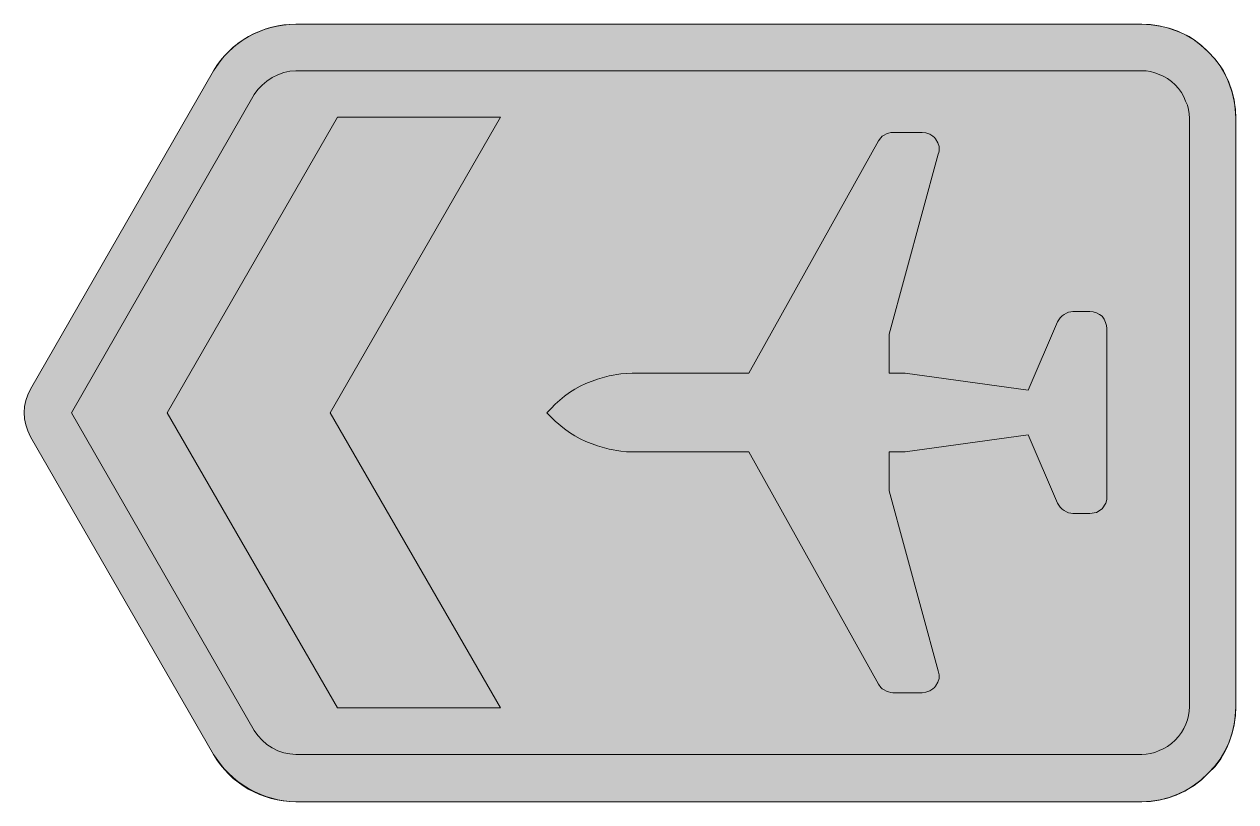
# Model space of a CAD drawing. Header units: metres. Extents: x 92 to 476, y 14 to 260.
import ezdxf

# ---------------------------------------------------------------- set-up
doc = ezdxf.new("R2010")
doc.units = ezdxf.units.M
for name, color, linetype, true_color in [('FILL_BLUE_0000FF', 7, 'Continuous', 0x0000ff), ('FILL_WHITE_FFFFFF', 7, 'Continuous', 0xffffff), ('STROKE_BLUE_0000FF', 7, 'Continuous', 0x0000ff)]:
    doc.layers.add(name, color=color, linetype=linetype, true_color=true_color)

msp = doc.modelspace()

# ---------------------------------------------------------------- hatches: boundary and pattern name
at = {"layer": 'FILL_BLUE_0000FF', "true_color": 0x0000ff}
h = msp.add_hatch(color=7, dxfattribs=at)
h.dxf.hatch_style = 1
h.paths.add_polyline_path([(446.25, 245.28), (447.6, 245.22), (448.95, 245.02), (450.3, 244.65), (451.65, 244.08), (453, 243.52), (454.31, 242.77), (455.57, 241.84), (456.75, 240.78), (457.81, 239.6), (458.74, 238.34), (459.49, 237.03), (460.05, 235.68), (460.62, 234.33), (460.99, 232.98), (461.19, 231.63), (461.25, 230.28), (461.25, 43.98), (461.18, 42.62), (460.97, 41.24), (460.62, 39.87), (460.13, 38.51), (459.49, 37.17), (458.72, 35.88), (457.8, 34.64), (456.75, 33.48), (455.57, 32.42), (454.31, 31.49), (453, 30.74), (451.65, 30.18), (450.3, 29.61), (448.95, 29.24), (447.6, 29.04), (446.25, 28.98), (178.35, 28.98), (176.38, 29.1), (174.49, 29.47), (172.65, 30.12), (170.85, 31.08), (169.16, 32.13), (167.66, 33.44), (166.34, 34.92), (165.15, 36.48), (107.25, 136.98), (165.15, 237.78), (166.34, 239.3), (167.66, 240.71), (169.16, 242), (170.85, 243.18), (172.65, 244.01), (174.49, 244.68), (176.38, 245.12), (178.35, 245.28), (446.25, 245.28)])
at = {"layer": 'FILL_WHITE_FFFFFF', "true_color": 0xffffff}
h = msp.add_hatch(color=7, dxfattribs=at)
h.dxf.hatch_style = 1
h.paths.add_polyline_path([(152.25, 245.28), (154.45, 248.36), (155.68, 249.83), (157.01, 251.24), (158.44, 252.58), (159.97, 253.84), (161.61, 255.01), (163.35, 256.08), (165.16, 257.02), (167, 257.83), (168.86, 258.5), (170.74, 259.04), (172.63, 259.46), (174.53, 259.75), (176.44, 259.92), (178.35, 259.98), (446.25, 259.98), (448.95, 259.86), (451.65, 259.49), (454.35, 258.84), (457.05, 257.88), (458.48, 257.37), (459.87, 256.76), (461.2, 256.06), (462.49, 255.26), (464.94, 253.41), (467.25, 251.28), (469.38, 248.97), (471.23, 246.52), (472.03, 245.23), (472.73, 243.9), (473.34, 242.51), (473.85, 241.08), (474.81, 238.38), (475.46, 235.68), (475.83, 232.98), (475.95, 230.28), (475.95, 43.98), (475.83, 41.28), (475.46, 38.54), (474.81, 35.75), (473.85, 32.88), (473.34, 31.53), (472.73, 30.19), (471.23, 27.59), (469.38, 25.16), (467.25, 22.98), (464.94, 20.85), (462.49, 18.97), (459.87, 17.37), (457.05, 16.08), (454.35, 15.12), (451.65, 14.47), (448.95, 14.1), (446.25, 13.98), (178.35, 13.98), (176.44, 14.05), (174.53, 14.26), (172.63, 14.6), (170.74, 15.07), (168.86, 15.66), (167, 16.38), (165.16, 17.22), (163.35, 18.18), (161.61, 19.25), (159.97, 20.42), (158.44, 21.68), (157.01, 23.02), (155.68, 24.43), (154.45, 25.9), (152.25, 28.98), (94.35, 129.48), (93.46, 131.32), (92.83, 133.22), (92.45, 135.15), (92.33, 137.09), (92.45, 139.02), (92.83, 140.91), (93.46, 142.74), (94.35, 144.48), (152.25, 245.28)])
h = msp.add_hatch(color=7, dxfattribs=at)
h.dxf.hatch_style = 1
h.paths.add_polyline_path([(243.15, 43.68), (191.55, 43.68), (137.55, 136.98), (191.55, 230.58), (243.15, 230.58), (189.15, 136.98), (243.15, 43.68)])
h = msp.add_hatch(color=7, dxfattribs=at)
h.dxf.hatch_style = 1
h.paths.add_polyline_path([(284.85, 124.68), (283.04, 124.74), (281.2, 124.9), (277.5, 125.54), (273.8, 126.58), (270.15, 127.98), (268.38, 128.82), (266.67, 129.77), (265.02, 130.8), (263.44, 131.92), (260.49, 134.35), (257.85, 136.98), (259.13, 138.41), (260.49, 139.78), (261.93, 141.08), (263.44, 142.31), (265.02, 143.44), (266.67, 144.49), (268.38, 145.44), (270.15, 146.28), (273.8, 147.68), (277.5, 148.72), (281.2, 149.36), (283.04, 149.52), (284.85, 149.58), (321.75, 149.58), (362.85, 223.08), (363.53, 224.09), (364.03, 224.56), (364.65, 224.88), (365.33, 225.27), (366, 225.56), (366.68, 225.72), (367.35, 225.78), (376.65, 225.78), (377.85, 225.59), (379.05, 225.18), (380.06, 224.54), (380.53, 224.13), (380.85, 223.68), (381.56, 222.48), (382.05, 221.28), (382.01, 219.97), (381.92, 219.38), (381.75, 218.88), (366.15, 161.88), (366.15, 149.58), (371.25, 149.58), (410.25, 144.18), (419.55, 165.78), (419.88, 166.45), (420.38, 167.09), (420.98, 167.68), (421.65, 168.18), (422.33, 168.57), (423, 168.86), (423.68, 169.02), (424.35, 169.08), (429.75, 169.08), (430.82, 168.97), (431.81, 168.67), (432.75, 168.19), (433.65, 167.58), (434.26, 166.63), (434.74, 165.63), (435.04, 164.63), (435.15, 163.68), (435.15, 110.58), (435.11, 109.64), (434.85, 108.48), (433.65, 106.68), (431.85, 105.48), (429.75, 105.18), (424.35, 105.18), (423.68, 105.24), (423, 105.41), (422.33, 105.69), (421.65, 106.08), (420.98, 106.58), (420.38, 107.17), (419.88, 107.81), (419.55, 108.48), (410.25, 130.08), (371.25, 124.68), (366.15, 124.68), (366.15, 112.38), (381.75, 55.38), (382.01, 54.18), (382.05, 52.98), (381.56, 51.78), (380.85, 50.58), (380.53, 50.13), (380.06, 49.72), (379.05, 49.08), (377.85, 48.67), (376.65, 48.48), (367.35, 48.48), (366.68, 48.54), (366, 48.71), (365.33, 48.99), (364.65, 49.38), (364.03, 49.7), (363.53, 50.17), (362.85, 51.18), (321.75, 124.68), (284.85, 124.68)])

# ---------------------------------------------------------------- linework, layer by layer
at = {"layer": 'FILL_BLUE_0000FF', "lineweight": 0, "true_color": 0x0000ff}
msp.add_lwpolyline([(446.25, 245.28), (447.6, 245.22), (448.95, 245.02), (450.3, 244.65), (451.65, 244.08), (453, 243.52), (454.31, 242.77), (455.57, 241.84), (456.75, 240.78), (457.81, 239.6), (458.74, 238.34), (459.49, 237.03), (460.05, 235.68), (460.62, 234.33), (460.99, 232.98), (461.19, 231.63), (461.25, 230.28), (461.25, 43.98), (461.18, 42.62), (460.97, 41.24), (460.62, 39.87), (460.13, 38.51), (459.49, 37.17), (458.72, 35.88), (457.8, 34.64), (456.75, 33.48), (455.57, 32.42), (454.31, 31.49), (453, 30.74), (451.65, 30.18), (450.3, 29.61), (448.95, 29.24), (447.6, 29.04), (446.25, 28.98), (178.35, 28.98), (176.38, 29.1), (174.49, 29.47), (172.65, 30.12), (170.85, 31.08), (169.16, 32.13), (167.66, 33.44), (166.34, 34.92), (165.15, 36.48), (107.25, 136.98), (165.15, 237.78), (166.34, 239.3), (167.66, 240.71), (169.16, 242), (170.85, 243.18), (172.65, 244.01), (174.49, 244.68), (176.38, 245.12), (178.35, 245.28)], close=True, dxfattribs=at)
at = {"layer": 'FILL_WHITE_FFFFFF', "lineweight": 0, "true_color": 0xffffff}
msp.add_lwpolyline([(152.25, 245.28), (154.45, 248.36), (155.68, 249.83), (157.01, 251.24), (158.44, 252.58), (159.97, 253.84), (161.61, 255.01), (163.35, 256.08), (165.16, 257.02), (167, 257.83), (168.86, 258.5), (170.74, 259.04), (172.63, 259.46), (174.53, 259.75), (176.44, 259.92), (178.35, 259.98), (446.25, 259.98), (448.95, 259.86), (451.65, 259.49), (454.35, 258.84), (457.05, 257.88), (458.48, 257.37), (459.87, 256.76), (461.2, 256.06), (462.49, 255.26), (464.94, 253.41), (467.25, 251.28), (469.38, 248.97), (471.23, 246.52), (472.03, 245.23), (472.73, 243.9), (473.34, 242.51), (473.85, 241.08), (474.81, 238.38), (475.46, 235.68), (475.83, 232.98), (475.95, 230.28), (475.95, 43.98), (475.83, 41.28), (475.46, 38.54), (474.81, 35.75), (473.85, 32.88), (473.34, 31.53), (472.73, 30.19), (471.23, 27.59), (469.38, 25.16), (467.25, 22.98), (464.94, 20.85), (462.49, 18.97), (459.87, 17.37), (457.05, 16.08), (454.35, 15.12), (451.65, 14.47), (448.95, 14.1), (446.25, 13.98), (178.35, 13.98), (176.44, 14.05), (174.53, 14.26), (172.63, 14.6), (170.74, 15.07), (168.86, 15.66), (167, 16.38), (165.16, 17.22), (163.35, 18.18), (161.61, 19.25), (159.97, 20.42), (158.44, 21.68), (157.01, 23.02), (155.68, 24.43), (154.45, 25.9), (152.25, 28.98), (94.35, 129.48), (93.46, 131.32), (92.83, 133.22), (92.45, 135.15), (92.33, 137.09), (92.45, 139.02), (92.83, 140.91), (93.46, 142.74), (94.35, 144.48)], close=True, dxfattribs=at)
at = {"layer": 'FILL_WHITE_FFFFFF', "lineweight": 0, "true_color": 0x0000ff}
for points in [[(243.15, 43.68), (191.55, 43.68), (137.55, 136.98), (191.55, 230.58), (243.15, 230.58), (189.15, 136.98)], [(284.85, 124.68), (283.04, 124.74), (281.2, 124.9), (277.5, 125.54), (273.8, 126.58), (270.15, 127.98), (268.38, 128.82), (266.67, 129.77), (265.02, 130.8), (263.44, 131.92), (260.49, 134.35), (257.85, 136.98), (259.13, 138.41), (260.49, 139.78), (261.93, 141.08), (263.44, 142.31), (265.02, 143.44), (266.67, 144.49), (268.38, 145.44), (270.15, 146.28), (273.8, 147.68), (277.5, 148.72), (281.2, 149.36), (283.04, 149.52), (284.85, 149.58), (321.75, 149.58), (362.85, 223.08), (363.53, 224.09), (364.03, 224.56), (364.65, 224.88), (365.33, 225.27), (366, 225.56), (366.68, 225.72), (367.35, 225.78), (376.65, 225.78), (377.85, 225.59), (379.05, 225.18), (380.06, 224.54), (380.53, 224.13), (380.85, 223.68), (381.56, 222.48), (382.05, 221.28), (382.01, 219.97), (381.92, 219.38), (381.75, 218.88), (366.15, 161.88), (366.15, 149.58), (371.25, 149.58), (410.25, 144.18), (419.55, 165.78), (419.88, 166.45), (420.38, 167.09), (420.98, 167.68), (421.65, 168.18), (422.33, 168.57), (423, 168.86), (423.68, 169.02), (424.35, 169.08), (429.75, 169.08), (430.82, 168.97), (431.81, 168.67), (432.75, 168.19), (433.65, 167.58), (434.26, 166.63), (434.74, 165.63), (435.04, 164.63), (435.15, 163.68), (435.15, 110.58), (435.11, 109.64), (434.85, 108.48), (433.65, 106.68), (431.85, 105.48), (429.75, 105.18), (424.35, 105.18), (423.68, 105.24), (423, 105.41), (422.33, 105.69), (421.65, 106.08), (420.98, 106.58), (420.38, 107.17), (419.88, 107.81), (419.55, 108.48), (410.25, 130.08), (371.25, 124.68), (366.15, 124.68), (366.15, 112.38), (381.75, 55.38), (382.01, 54.18), (382.05, 52.98), (381.56, 51.78), (380.85, 50.58), (380.53, 50.13), (380.06, 49.72), (379.05, 49.08), (377.85, 48.67), (376.65, 48.48), (367.35, 48.48), (366.68, 48.54), (366, 48.71), (365.33, 48.99), (364.65, 49.38), (364.03, 49.7), (363.53, 50.17), (362.85, 51.18), (321.75, 124.68)]]:
    msp.add_lwpolyline(points, close=True, dxfattribs=at)
at = {"layer": 'STROKE_BLUE_0000FF', "lineweight": 0, "true_color": 0x0000ff}
msp.add_lwpolyline([(446.25, 259.98), (449.17, 259.84), (452.06, 259.42), (454.9, 258.73), (457.65, 257.77), (460.29, 256.54), (462.79, 255.04), (465.12, 253.29), (467.25, 251.28), (469.26, 249.15), (471.01, 246.82), (472.51, 244.32), (473.74, 241.68), (474.7, 238.93), (475.39, 236.09), (475.81, 233.2), (475.95, 230.28), (475.95, 43.98), (475.81, 41.06), (475.39, 38.17), (474.7, 35.33), (473.74, 32.58), (472.51, 29.94), (471.01, 27.44), (469.26, 25.11), (467.25, 22.98), (465.12, 20.96), (462.79, 19.17), (460.29, 17.63), (457.65, 16.34), (454.9, 15.32), (452.06, 14.58), (449.17, 14.13), (446.25, 13.98), (178.35, 13.98), (176.34, 14.05), (174.35, 14.24), (172.39, 14.57), (170.48, 15.02), (168.6, 15.59), (166.77, 16.27), (164.99, 17.08), (163.28, 17.99), (161.62, 19.02), (160.03, 20.15), (158.52, 21.38), (157.09, 22.71), (155.74, 24.14), (154.48, 25.67), (153.31, 27.28), (152.25, 28.98), (94.35, 129.48), (93.46, 131.32), (92.83, 133.22), (92.45, 135.15), (92.33, 137.09), (92.45, 139.02), (92.83, 140.91), (93.46, 142.74), (94.35, 144.48), (152.25, 245.28), (153.31, 246.93), (154.48, 248.5), (155.74, 249.98), (157.09, 251.37), (158.52, 252.68), (160.03, 253.89), (161.62, 255), (163.28, 256), (164.99, 256.91), (166.77, 257.7), (168.6, 258.38), (170.48, 258.95), (172.39, 259.39), (174.35, 259.72), (176.34, 259.91), (178.35, 259.98), (446.25, 259.98)], dxfattribs=at)

doc.saveas('drawing.dxf')
